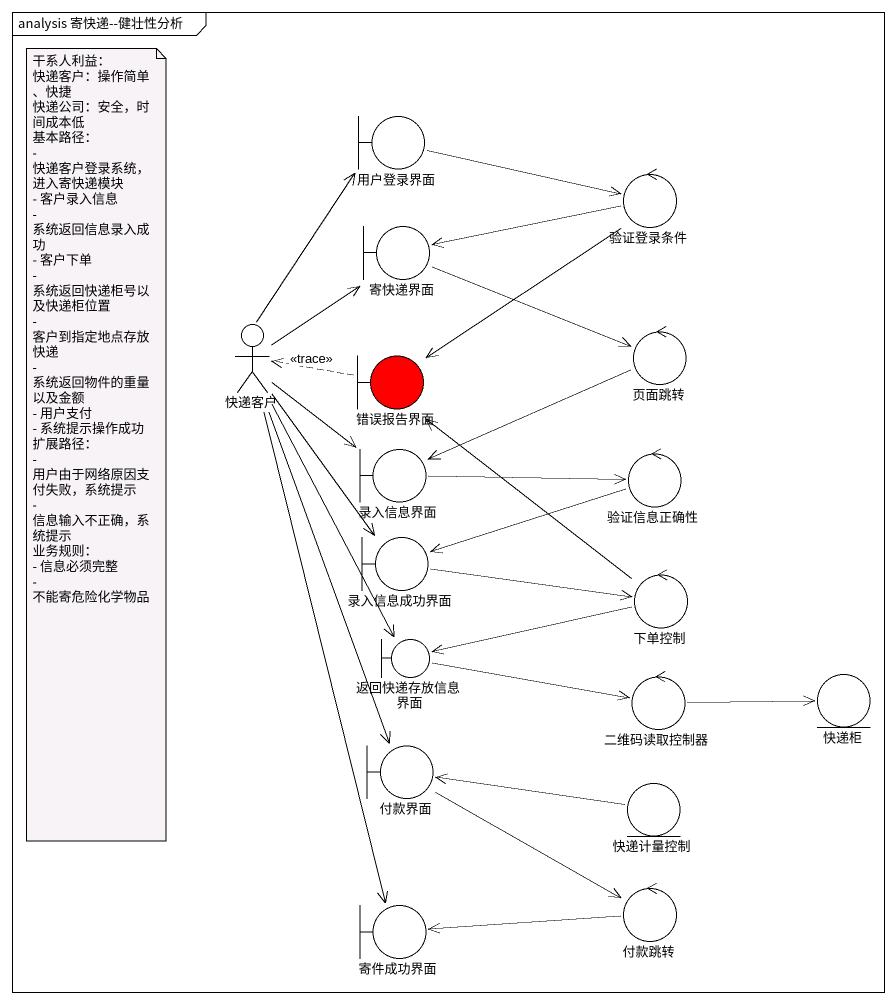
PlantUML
@startuml
mainframe analysis 寄快递--健壮性分析
boundary 用户登录界面
control 验证登录条件
boundary 寄快递界面
actor 快递客户
control 页面跳转
boundary 错误报告界面 #FF0000
boundary 录入信息界面
control 验证信息正确性
boundary 录入信息成功界面
control 下单控制
boundary 返回快递存放信息界面
control 二维码读取控制器
entity 快递柜
boundary 付款界面
entity 快递计量控制
boundary 寄件成功界面
control 付款跳转
用户登录界面 -right-> 验证登录条件
验证登录条件 -left-> 寄快递界面
验证登录条件 --> 错误报告界面
寄快递界面 -right-> 页面跳转
快递客户 -up-> 用户登录界面
快递客户 -up-> 寄快递界面
快递客户 --> 录入信息界面
快递客户 --> 录入信息成功界面
快递客户 --> 返回快递存放信息界面
快递客户 --> 付款界面
快递客户 --> 寄件成功界面
页面跳转 -left-> 录入信息界面
错误报告界面 .left.> 快递客户 : <<trace>>
录入信息界面 -right-> 验证信息正确性
验证信息正确性 -left-> 录入信息成功界面
录入信息成功界面 -right-> 下单控制
下单控制 -up-> 错误报告界面
下单控制 -left-> 返回快递存放信息界面
返回快递存放信息界面 -right-> 二维码读取控制器
二维码读取控制器 -right-> 快递柜
付款界面 -right-> 付款跳转
快递计量控制 -left-> 付款界面
付款跳转 -left-> 寄件成功界面
note as N1
  干系人利益：
  快递客户：操作简单、快捷
  快递公司：安全，时间成本低
  基本路径：
  - 快递客户登录系统，进入寄快递模块
  - 客户录入信息
  - 系统返回信息录入成功
  - 客户下单
  - 系统返回快递柜号以及快递柜位置
  - 客户到指定地点存放快递
  - 系统返回物件的重量以及金额
  - 用户支付
  - 系统提示操作成功
  扩展路径：
  - 用户由于网络原因支付失败，系统提示
  - 信息输入不正确，系统提示
  业务规则：
  - 信息必须完整
  - 不能寄危险化学物品
end note
@enduml
